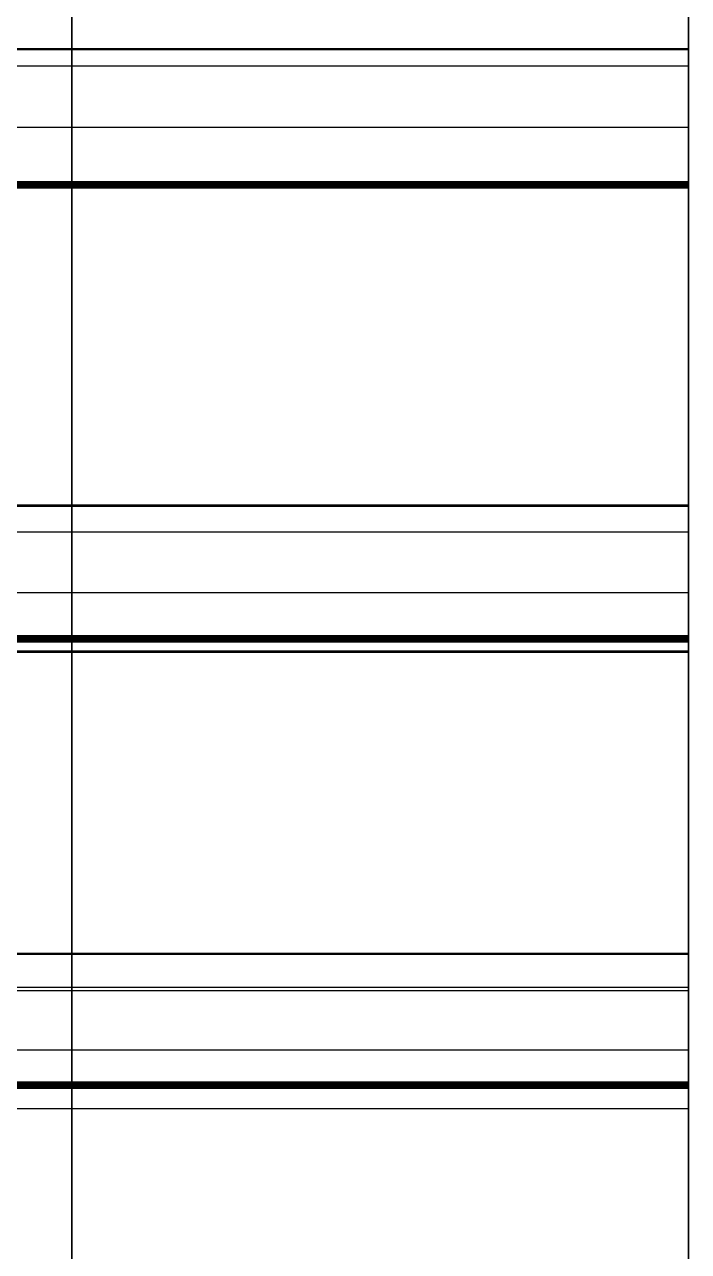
# Model space of a CAD drawing. Header units: millimetres. Extents: x -85 to 1059, y -155 to 155.
# Drawn here: x 1003.5 to 1007, y -102.21 to -95.75 of the extents above; entities that cross this region are included whole.
import ezdxf

# ---------------------------------------------------------------- set-up
doc = ezdxf.new("R2010")
doc.units = ezdxf.units.MM
doc.header["$MEASUREMENT"] = 0
doc.layers.add('Default', color=7, linetype='Continuous', true_color=0x000000)

msp = doc.modelspace()

# ---------------------------------------------------------------- linework, layer by layer
at = {"layer": 'Default'}
for points, degree, knots in [([(1007, 0.3488, 139.7504), (1007, -76.9709, 139.7504), (1007, -139.6511, 77.0702), (1007, -139.6511, -0.2498), (1007, -139.6511, -77.5699), (1007, -76.9709, -140.2497), (1007, 0.3488, -140.2497), (1007, 77.6689, -140.2497), (1007, 140.349, -77.5699), (1007, 140.349, -0.2498), (1007, 140.349, 77.0702), (1007, 77.6689, 139.7504), (1007, 0.3488, 139.7504)], 3, [20636, 20636, 20636, 20636, 20637, 20637, 20637, 20638, 20638, 20638, 20639, 20639, 20639, 20640, 20640, 20640, 20640]), ([(1003.75, 0.0018, 140.0004), (1003.75, -77.318, 140.0004), (1003.75, -139.9981, 77.3202), (1003.75, -139.9981, 0.0002), (1003.75, -139.9981, -77.3199), (1003.75, -77.318, -139.9997), (1003.75, 0.0018, -139.9997), (1003.75, 77.3215, -139.9997), (1003.75, 140.002, -77.3199), (1003.75, 140.002, 0.0002), (1003.75, 140.002, 77.3202), (1003.75, 77.3215, 140.0004), (1003.75, 0.0018, 140.0004)], 3, [-1, -1, -1, -1, 0, 0, 0, 1, 1, 1, 2, 2, 2, 3, 3, 3, 3]), ([(1007, 0.0018, 140.0004), (1007, -77.318, 140.0004), (1007, -139.9981, 77.3202), (1007, -139.9981, 0.0002), (1007, -139.9981, -77.3199), (1007, -77.318, -139.9997), (1007, 0.0018, -139.9997), (1007, 77.3215, -139.9997), (1007, 140.002, -77.3199), (1007, 140.002, 0.0002), (1007, 140.002, 77.3202), (1007, 77.3215, 140.0004), (1007, 0.0018, 140.0004)], 3, [-1, -1, -1, -1, 0, 0, 0, 1, 1, 1, 2, 2, 2, 3, 3, 3, 3]), ([(1007, -76.0976, 99.1744), (1007, -105.8329, 76.3232), (1007, -124.9982, 40.3999), (1007, -124.9982, 0.0004), (1007, -124.9982, -40.5877), (1007, -105.654, -76.6571), (1007, -75.682, -99.4921)], 3, [598.75717, 598.75717, 598.75717, 598.75717, 599.75717, 599.75717, 599.75717, 600.75717, 600.75717, 600.75717, 600.75717]), ([(1007, -94.1762, -120.5303), (1007, -94.2101, -120.553), (1007, -94.2439, -120.5758), (1007, -94.2836, -120.6028), (1007, -94.3233, -120.6297), (1007, -94.3634, -120.6566), (1007, -94.4034, -120.6834), (1007, -94.4438, -120.7102), (1007, -94.4842, -120.737), (1007, -94.5249, -120.7642), (1007, -94.5657, -120.7913), (1007, -94.6066, -120.8183), (1007, -94.6475, -120.8453), (1007, -94.6888, -120.8725), (1007, -94.7301, -120.8996), (1007, -94.7717, -120.927), (1007, -94.8133, -120.9543), (1007, -94.8551, -120.9818), (1007, -94.8969, -121.0093), (1007, -94.9393, -121.0367), (1007, -94.9816, -121.064), (1007, -95.0241, -121.0914), (1007, -95.0666, -121.1187), (1007, -95.1095, -121.1466), (1007, -95.1523, -121.1744), (1007, -95.1956, -121.202), (1007, -95.2388, -121.2295), (1007, -95.2822, -121.2572), (1007, -95.3256, -121.2849), (1007, -95.3693, -121.3127), (1007, -95.413, -121.3406), (1007, -95.4571, -121.3685), (1007, -95.5012, -121.3963), (1007, -95.5457, -121.4244), (1007, -95.5901, -121.4524), (1007, -95.6348, -121.4805), (1007, -95.6794, -121.5085), (1007, -95.7246, -121.5366), (1007, -95.7697, -121.5646), (1007, -95.815, -121.5928), (1007, -95.8604, -121.6211), (1007, -95.9061, -121.6493), (1007, -95.9517, -121.6775), (1007, -95.9597, -121.6824), (1007, -95.9676, -121.6874)], 2, [12574, 12574, 12574, 12575, 12575, 12576, 12576, 12577, 12577, 12578, 12578, 12579, 12579, 12580, 12580, 12581, 12581, 12582, 12582, 12583, 12583, 12584, 12584, 12585, 12585, 12586, 12586, 12587, 12587, 12588, 12588, 12589, 12589, 12590, 12590, 12591, 12591, 12592, 12592, 12593, 12593, 12594, 12594, 12595, 12595, 12596, 12596, 12596]), ([(1007, -95.9676, 121.1871), (1007, -95.9597, 121.1823), (1007, -95.9517, 121.1775), (1007, -95.9061, 121.1493), (1007, -95.8604, 121.1211), (1007, -95.815, 121.0931), (1007, -95.7697, 121.065), (1007, -95.7246, 121.0368), (1007, -95.6794, 121.0086), (1007, -95.6348, 120.9805), (1007, -95.5901, 120.9525), (1007, -95.5457, 120.9246), (1007, -95.5012, 120.8967), (1007, -95.4571, 120.8689), (1007, -95.413, 120.841), (1007, -95.3693, 120.8133), (1007, -95.3256, 120.7856), (1007, -95.2822, 120.7576), (1007, -95.2388, 120.7295), (1007, -95.1956, 120.702), (1007, -95.1523, 120.6745), (1007, -95.1095, 120.647), (1007, -95.0666, 120.6195), (1007, -95.0241, 120.5919), (1007, -94.9816, 120.5644), (1007, -94.9393, 120.5367), (1007, -94.8969, 120.509), (1007, -94.8551, 120.4819), (1007, -94.8133, 120.4547), (1007, -94.7717, 120.4275), (1007, -94.7301, 120.4004), (1007, -94.6888, 120.3732), (1007, -94.6475, 120.3461), (1007, -94.6066, 120.3187), (1007, -94.5657, 120.2914), (1007, -94.5249, 120.2646), (1007, -94.4842, 120.2377), (1007, -94.4438, 120.2108), (1007, -94.4034, 120.1838), (1007, -94.3634, 120.1568), (1007, -94.3233, 120.1298), (1007, -94.2836, 120.1032), (1007, -94.2439, 120.0765), (1007, -94.2101, 120.0538), (1007, -94.1762, 120.031)], 2, [18494, 18494, 18494, 18495, 18495, 18496, 18496, 18497, 18497, 18498, 18498, 18499, 18499, 18500, 18500, 18501, 18501, 18502, 18502, 18503, 18503, 18504, 18504, 18505, 18505, 18506, 18506, 18507, 18507, 18508, 18508, 18509, 18509, 18510, 18510, 18511, 18511, 18512, 18512, 18513, 18513, 18514, 18514, 18515, 18515, 18516, 18516, 18516]), ([(1007, -95.8815, -119.1707), (1007, -95.8799, -119.1652), (1007, -95.8784, -119.1597), (1007, -95.8777, -119.1573), (1007, -95.877, -119.1548)], 2, [12620, 12620, 12620, 12621.5, 12621.5, 12623, 12623, 12623]), ([(1007, -95.8787, -119.1364), (1007, -95.993, -119.0435), (1007, -96.1073, -118.9505), (1007, -96.2283, -118.8521), (1007, -96.3493, -118.7537), (1007, -96.4634, -118.6604), (1007, -96.5776, -118.5671)], 2, [12629, 12629, 12629, 12630, 12630, 12631, 12631, 12632, 12632, 12632]), ([(1007, -96.5776, 118.0675), (1007, -96.4634, 118.1608), (1007, -96.3493, 118.2541), (1007, -96.2283, 118.3525), (1007, -96.1073, 118.4509), (1007, -95.993, 118.5437), (1007, -95.8787, 118.6365)], 2, [18458, 18458, 18458, 18459, 18459, 18460, 18460, 18461, 18461, 18461]), ([(1007, -96.6047, -121.1564), (1007, -96.5874, -121.1056), (1007, -96.5702, -121.0548), (1007, -96.5529, -121.0044), (1007, -96.5356, -120.9539), (1007, -96.5181, -120.9037), (1007, -96.5007, -120.8534), (1007, -96.4834, -120.8037), (1007, -96.4661, -120.7539), (1007, -96.4486, -120.7044), (1007, -96.4312, -120.6548), (1007, -96.4137, -120.6058), (1007, -96.3962, -120.5567), (1007, -96.379, -120.5077), (1007, -96.3617, -120.4586), (1007, -96.3442, -120.4101), (1007, -96.3267, -120.3616), (1007, -96.3095, -120.3133), (1007, -96.2922, -120.265), (1007, -96.2749, -120.2172), (1007, -96.2576, -120.1694), (1007, -96.2401, -120.1217), (1007, -96.2227, -120.0741), (1007, -96.2054, -120.027), (1007, -96.1881, -119.9799), (1007, -96.1708, -119.9328), (1007, -96.1535, -119.8857), (1007, -96.1361, -119.8392), (1007, -96.1186, -119.7926), (1007, -96.1013, -119.7462), (1007, -96.084, -119.6998), (1007, -96.0667, -119.6538), (1007, -96.0495, -119.6077), (1007, -96.0322, -119.5621), (1007, -96.0149, -119.5164), (1007, -95.9976, -119.471), (1007, -95.9803, -119.4257), (1007, -95.963, -119.3807), (1007, -95.9457, -119.3358), (1007, -95.9285, -119.2911), (1007, -95.9112, -119.2465), (1007, -95.8964, -119.2086), (1007, -95.8815, -119.1707)], 2, [12599, 12599, 12599, 12600, 12600, 12601, 12601, 12602, 12602, 12603, 12603, 12604, 12604, 12605, 12605, 12606, 12606, 12607, 12607, 12608, 12608, 12609, 12609, 12610, 12610, 12611, 12611, 12612, 12612, 12613, 12613, 12614, 12614, 12615, 12615, 12616, 12616, 12617, 12617, 12618, 12618, 12619, 12619, 12620, 12620, 12620]), ([(1007, -95.8815, 118.6707), (1007, -95.8964, 118.7086), (1007, -95.9112, 118.7466), (1007, -95.9285, 118.7914), (1007, -95.9457, 118.8362), (1007, -95.963, 118.8811), (1007, -95.9803, 118.9261), (1007, -95.9976, 118.9715), (1007, -96.0149, 119.0168), (1007, -96.0322, 119.0626), (1007, -96.0495, 119.1085), (1007, -96.0667, 119.1542), (1007, -96.084, 119.1999), (1007, -96.1013, 119.2463), (1007, -96.1186, 119.2927), (1007, -96.1361, 119.3394), (1007, -96.1535, 119.3861), (1007, -96.1708, 119.4329), (1007, -96.1881, 119.4796), (1007, -96.2054, 119.5271), (1007, -96.2227, 119.5745), (1007, -96.2401, 119.6222), (1007, -96.2576, 119.6698), (1007, -96.2749, 119.7176), (1007, -96.2922, 119.7654), (1007, -96.3095, 119.8135), (1007, -96.3267, 119.8617), (1007, -96.3442, 119.9104), (1007, -96.3617, 119.9591), (1007, -96.379, 120.0077), (1007, -96.3962, 120.0564), (1007, -96.4137, 120.1056), (1007, -96.4312, 120.1548), (1007, -96.4486, 120.2046), (1007, -96.4661, 120.2543), (1007, -96.4834, 120.3041), (1007, -96.5007, 120.3538), (1007, -96.5181, 120.4039), (1007, -96.5356, 120.454), (1007, -96.5529, 120.5046), (1007, -96.5702, 120.5552), (1007, -96.5874, 120.6059), (1007, -96.6047, 120.6565), (1007, -96.6079, 120.6653), (1007, -96.6111, 120.6741)], 2, [18470, 18470, 18470, 18471, 18471, 18472, 18472, 18473, 18473, 18474, 18474, 18475, 18475, 18476, 18476, 18477, 18477, 18478, 18478, 18479, 18479, 18480, 18480, 18481, 18481, 18482, 18482, 18483, 18483, 18484, 18484, 18485, 18485, 18486, 18486, 18487, 18487, 18488, 18488, 18489, 18489, 18490, 18490, 18491, 18491, 18492, 18492, 18492]), ([(1007, -96.5797, -118.566), (1007, -96.5809, -118.566), (1007, -96.5822, -118.566), (1007, -96.5836, -118.566), (1007, -96.585, -118.566)], 2, [12633, 12633, 12633, 12634, 12634, 12635, 12635, 12635]), ([(1007, -96.5882, 118.0668), (1007, -96.5866, 118.0666), (1007, -96.585, 118.0664), (1007, -96.5836, 118.0662), (1007, -96.5822, 118.066)], 2, [18454, 18454, 18454, 18455, 18455, 18456, 18456, 18456]), ([(1007, -96.5959, -118.5695), (1007, -96.598, -118.5706), (1007, -96.6001, -118.5716), (1007, -96.6026, -118.5729), (1007, -96.6051, -118.5741)], 2, [12638, 12638, 12638, 12639, 12639, 12640, 12640, 12640]), ([(1007, -98.4244, 119.1974), (1007, -98.4164, 119.1926), (1007, -98.4085, 119.1879), (1007, -98.3623, 119.1605), (1007, -98.3161, 119.1332), (1007, -98.2702, 119.106), (1007, -98.2243, 119.0789), (1007, -98.1786, 119.0515), (1007, -98.133, 119.0242), (1007, -98.0876, 118.9974), (1007, -98.0423, 118.9706), (1007, -97.9973, 118.9434), (1007, -97.9523, 118.9162), (1007, -97.9079, 118.8893), (1007, -97.8634, 118.8623), (1007, -97.8192, 118.8355), (1007, -97.7749, 118.8086), (1007, -97.7308, 118.7818), (1007, -97.6867, 118.755), (1007, -97.643, 118.728), (1007, -97.5992, 118.701), (1007, -97.5556, 118.6744), (1007, -97.5121, 118.6478), (1007, -97.469, 118.6211), (1007, -97.426, 118.5945), (1007, -97.3833, 118.5679), (1007, -97.3406, 118.5412), (1007, -97.2981, 118.5148), (1007, -97.2556, 118.4883), (1007, -97.2136, 118.4619), (1007, -97.1716, 118.4354), (1007, -97.1297, 118.4091), (1007, -97.0877, 118.3828), (1007, -97.0462, 118.3567), (1007, -97.0048, 118.3306), (1007, -96.9635, 118.3043), (1007, -96.9222, 118.2781), (1007, -96.8813, 118.252), (1007, -96.8404, 118.2259), (1007, -96.7998, 118.1996), (1007, -96.7592, 118.1733), (1007, -96.7189, 118.1475), (1007, -96.6785, 118.1218), (1007, -96.6418, 118.098), (1007, -96.6051, 118.0742)], 2, [18427, 18427, 18427, 18428.045455, 18428.045455, 18429.090909, 18429.090909, 18430.136364, 18430.136364, 18431.181818, 18431.181818, 18432.227273, 18432.227273, 18433.272727, 18433.272727, 18434.318182, 18434.318182, 18435.363636, 18435.363636, 18436.409091, 18436.409091, 18437.454545, 18437.454545, 18438.5, 18438.5, 18439.545455, 18439.545455, 18440.590909, 18440.590909, 18441.636364, 18441.636364, 18442.681818, 18442.681818, 18443.727273, 18443.727273, 18444.772727, 18444.772727, 18445.818182, 18445.818182, 18446.863636, 18446.863636, 18447.909091, 18447.909091, 18448.954545, 18448.954545, 18450, 18450, 18450]), ([(1007, -96.6104, -118.5773), (1007, -96.6444, -118.5993), (1007, -96.6785, -118.6214), (1007, -96.7189, -118.6475), (1007, -96.7592, -118.6736), (1007, -96.7998, -118.6995), (1007, -96.8404, -118.7255), (1007, -96.8813, -118.7516), (1007, -96.9222, -118.7777), (1007, -96.9635, -118.8038), (1007, -97.0048, -118.8299), (1007, -97.0462, -118.8562), (1007, -97.0877, -118.8824), (1007, -97.1297, -118.9089), (1007, -97.1716, -118.9354), (1007, -97.2136, -118.9616), (1007, -97.2556, -118.9879), (1007, -97.2981, -119.0146), (1007, -97.3406, -119.0412), (1007, -97.3833, -119.0676), (1007, -97.426, -119.0941), (1007, -97.469, -119.1207), (1007, -97.5121, -119.1474), (1007, -97.5556, -119.1742), (1007, -97.5992, -119.201), (1007, -97.643, -119.2276), (1007, -97.6867, -119.2543), (1007, -97.7308, -119.2811), (1007, -97.7749, -119.3079), (1007, -97.8192, -119.3349), (1007, -97.8634, -119.3619), (1007, -97.9079, -119.3889), (1007, -97.9523, -119.4158), (1007, -97.9973, -119.4428), (1007, -98.0423, -119.4698), (1007, -98.0876, -119.4972), (1007, -98.133, -119.5245), (1007, -98.1786, -119.5517), (1007, -98.2243, -119.5788), (1007, -98.2702, -119.606), (1007, -98.3161, -119.6331), (1007, -98.3623, -119.6605), (1007, -98.4085, -119.6878), (1007, -98.4164, -119.6924), (1007, -98.4244, -119.697)], 2, [12641, 12641, 12641, 12642, 12642, 12643, 12643, 12644, 12644, 12645, 12645, 12646, 12646, 12647, 12647, 12648, 12648, 12649, 12649, 12650, 12650, 12651, 12651, 12652, 12652, 12653, 12653, 12654, 12654, 12655, 12655, 12656, 12656, 12657, 12657, 12658, 12658, 12659, 12659, 12660, 12660, 12661, 12661, 12662, 12662, 12663, 12663, 12663]), ([(1007, -98.2836, -117.1485), (1007, -98.3961, -117.0535), (1007, -98.5087, -116.9584), (1007, -98.6276, -116.8575), (1007, -98.7464, -116.7566), (1007, -98.8586, -116.661), (1007, -98.9708, -116.5654)], 2, [12696, 12696, 12696, 12697, 12697, 12698, 12698, 12699, 12699, 12699]), ([(1007, -98.9708, 116.0658), (1007, -98.8586, 116.1612), (1007, -98.7464, 116.2567), (1007, -98.6276, 116.3577), (1007, -98.5087, 116.4588), (1007, -98.3961, 116.5539), (1007, -98.2836, 116.6489)], 2, [18391, 18391, 18391, 18392, 18392, 18393, 18393, 18394, 18394, 18394]), ([(1007, -99.0512, -119.1537), (1007, -99.0327, -119.1033), (1007, -99.0142, -119.0528), (1007, -98.9959, -119.0027), (1007, -98.9775, -118.9526), (1007, -98.959, -118.9027), (1007, -98.9405, -118.8528), (1007, -98.9223, -118.8034), (1007, -98.9041, -118.754), (1007, -98.8856, -118.7048), (1007, -98.8671, -118.6556), (1007, -98.8488, -118.6067), (1007, -98.8304, -118.5579), (1007, -98.8119, -118.5094), (1007, -98.7934, -118.4609), (1007, -98.7752, -118.4129), (1007, -98.757, -118.3649), (1007, -98.7385, -118.3169), (1007, -98.72, -118.269), (1007, -98.7018, -118.2215), (1007, -98.6837, -118.1741), (1007, -98.6651, -118.1268), (1007, -98.6466, -118.0795), (1007, -98.6284, -118.0324), (1007, -98.6103, -117.9853), (1007, -98.5919, -117.9388), (1007, -98.5736, -117.8922), (1007, -98.5554, -117.846), (1007, -98.5372, -117.7998), (1007, -98.5189, -117.7537), (1007, -98.5006, -117.7077), (1007, -98.4824, -117.6622), (1007, -98.4642, -117.6167), (1007, -98.4459, -117.5713), (1007, -98.4275, -117.526), (1007, -98.4094, -117.481), (1007, -98.3912, -117.436), (1007, -98.373, -117.3914), (1007, -98.3549, -117.3468), (1007, -98.3369, -117.3023), (1007, -98.3189, -117.2579), (1007, -98.3021, -117.2173), (1007, -98.2854, -117.1768)], 2, [12666, 12666, 12666, 12667.047619, 12667.047619, 12668.095238, 12668.095238, 12669.142857, 12669.142857, 12670.190476, 12670.190476, 12671.238095, 12671.238095, 12672.285714, 12672.285714, 12673.333333, 12673.333333, 12674.380952, 12674.380952, 12675.428571, 12675.428571, 12676.47619, 12676.47619, 12677.52381, 12677.52381, 12678.571429, 12678.571429, 12679.619048, 12679.619048, 12680.666667, 12680.666667, 12681.714286, 12681.714286, 12682.761905, 12682.761905, 12683.809524, 12683.809524, 12684.857143, 12684.857143, 12685.904762, 12685.904762, 12686.952381, 12686.952381, 12688, 12688, 12688]), ([(1007, -98.2878, 116.6832), (1007, -98.3034, 116.7207), (1007, -98.3189, 116.7583), (1007, -98.3369, 116.8028), (1007, -98.3549, 116.8472), (1007, -98.373, 116.8917), (1007, -98.3912, 116.9361), (1007, -98.4094, 116.9811), (1007, -98.4275, 117.0261), (1007, -98.4459, 117.0716), (1007, -98.4642, 117.1171), (1007, -98.4824, 117.1626), (1007, -98.5006, 117.2081), (1007, -98.5189, 117.2541), (1007, -98.5372, 117.3002), (1007, -98.5554, 117.3464), (1007, -98.5736, 117.3926), (1007, -98.5919, 117.4392), (1007, -98.6103, 117.4857), (1007, -98.6284, 117.5326), (1007, -98.6466, 117.5796), (1007, -98.6651, 117.6267), (1007, -98.6837, 117.6738), (1007, -98.7018, 117.7214), (1007, -98.72, 117.769), (1007, -98.7385, 117.8168), (1007, -98.757, 117.8646), (1007, -98.7752, 117.9129), (1007, -98.7934, 117.9613), (1007, -98.8119, 118.0098), (1007, -98.8304, 118.0583), (1007, -98.8488, 118.1071), (1007, -98.8671, 118.156), (1007, -98.8856, 118.205), (1007, -98.9041, 118.2541), (1007, -98.9223, 118.3036), (1007, -98.9405, 118.3532), (1007, -98.959, 118.403), (1007, -98.9775, 118.4527), (1007, -98.9959, 118.5028), (1007, -99.0142, 118.5529), (1007, -99.0327, 118.6033), (1007, -99.0512, 118.6538)], 2, [18403, 18403, 18403, 18404, 18404, 18405, 18405, 18406, 18406, 18407, 18407, 18408, 18408, 18409, 18409, 18410, 18410, 18411, 18411, 18412, 18412, 18413, 18413, 18414, 18414, 18415, 18415, 18416, 18416, 18417, 18417, 18418, 18418, 18419, 18419, 18420, 18420, 18421, 18421, 18422, 18422, 18423, 18423, 18424, 18424, 18424]), ([(1007, -100.8405, 117.1576), (1007, -100.8324, 117.1532), (1007, -100.8243, 117.1488), (1007, -100.7776, 117.1224), (1007, -100.7308, 117.0959), (1007, -100.6844, 117.0696), (1007, -100.638, 117.0433), (1007, -100.5918, 117.0172), (1007, -100.5456, 116.9911), (1007, -100.4998, 116.9649), (1007, -100.4539, 116.9386), (1007, -100.4084, 116.9125), (1007, -100.3629, 116.8864), (1007, -100.3177, 116.8601), (1007, -100.2726, 116.8338), (1007, -100.2278, 116.808), (1007, -100.183, 116.7823), (1007, -100.1383, 116.7562), (1007, -100.0937, 116.7301), (1007, -100.0494, 116.7041), (1007, -100.0052, 116.6782), (1007, -99.9612, 116.6525), (1007, -99.9173, 116.6267), (1007, -99.8737, 116.601), (1007, -99.8302, 116.5752), (1007, -99.7868, 116.5496), (1007, -99.7434, 116.5241), (1007, -99.7004, 116.4985), (1007, -99.6573, 116.4729), (1007, -99.6146, 116.4472), (1007, -99.5719, 116.4214), (1007, -99.5296, 116.396), (1007, -99.4873, 116.3706), (1007, -99.4453, 116.3452), (1007, -99.4033, 116.3198), (1007, -99.3615, 116.2944), (1007, -99.3197, 116.269), (1007, -99.2783, 116.2438), (1007, -99.2368, 116.2186), (1007, -99.1957, 116.1935), (1007, -99.1546, 116.1685), (1007, -99.1137, 116.1432), (1007, -99.0728, 116.118), (1007, -99.0355, 116.0949), (1007, -98.9983, 116.0718)], 2, [18360, 18360, 18360, 18361.045455, 18361.045455, 18362.090909, 18362.090909, 18363.136364, 18363.136364, 18364.181818, 18364.181818, 18365.227273, 18365.227273, 18366.272727, 18366.272727, 18367.318182, 18367.318182, 18368.363636, 18368.363636, 18369.409091, 18369.409091, 18370.454545, 18370.454545, 18371.5, 18371.5, 18372.545455, 18372.545455, 18373.590909, 18373.590909, 18374.636364, 18374.636364, 18375.681818, 18375.681818, 18376.727273, 18376.727273, 18377.772727, 18377.772727, 18378.818182, 18378.818182, 18379.863636, 18379.863636, 18380.909091, 18380.909091, 18381.954545, 18381.954545, 18383, 18383, 18383]), ([(1007, -99.004, -116.5746), (1007, -99.0384, -116.5961), (1007, -99.0728, -116.6176), (1007, -99.1137, -116.6427), (1007, -99.1546, -116.6677), (1007, -99.1957, -116.6929), (1007, -99.2368, -116.7181), (1007, -99.2783, -116.7434), (1007, -99.3197, -116.7686), (1007, -99.3615, -116.794), (1007, -99.4033, -116.8194), (1007, -99.4453, -116.8448), (1007, -99.4873, -116.8702), (1007, -99.5296, -116.8958), (1007, -99.5719, -116.9213), (1007, -99.6146, -116.9467), (1007, -99.6573, -116.9721), (1007, -99.7004, -116.9979), (1007, -99.7434, -117.0237), (1007, -99.7868, -117.0492), (1007, -99.8302, -117.0748), (1007, -99.8737, -117.1007), (1007, -99.9173, -117.1267), (1007, -99.9612, -117.1524), (1007, -100.0052, -117.1782), (1007, -100.0494, -117.2041), (1007, -100.0937, -117.23), (1007, -100.1383, -117.2558), (1007, -100.183, -117.2815), (1007, -100.2278, -117.3078), (1007, -100.2726, -117.3341), (1007, -100.3177, -117.36), (1007, -100.3629, -117.386), (1007, -100.4084, -117.4121), (1007, -100.4539, -117.4382), (1007, -100.4998, -117.4643), (1007, -100.5456, -117.4904), (1007, -100.5918, -117.5168), (1007, -100.638, -117.5433), (1007, -100.6844, -117.5696), (1007, -100.7308, -117.5959), (1007, -100.7776, -117.622), (1007, -100.8243, -117.6481)], 2, [12708, 12708, 12708, 12709, 12709, 12710, 12710, 12711, 12711, 12712, 12712, 12713, 12713, 12714, 12714, 12715, 12715, 12716, 12716, 12717, 12717, 12718, 12718, 12719, 12719, 12720, 12720, 12721, 12721, 12722, 12722, 12723, 12723, 12724, 12724, 12725, 12725, 12726, 12726, 12727, 12727, 12728, 12728, 12729, 12729, 12729]), ([(1007, -100.6458, 114.6272), (1007, -100.6463, 114.6291), (1007, -100.6469, 114.6311), (1007, -100.6476, 114.6335), (1007, -100.6483, 114.636)], 2, [18332, 18332, 18332, 18333, 18333, 18334, 18334, 18334]), ([(1007, -100.6476, -115.1123), (1007, -100.7582, -115.0149), (1007, -100.8688, -114.9176), (1007, -100.9855, -114.8142), (1007, -101.1023, -114.7108), (1007, -101.2125, -114.6131), (1007, -101.3228, -114.5154)], 2, [12763, 12763, 12763, 12764, 12764, 12765, 12765, 12766, 12766, 12766]), ([(1007, -101.3228, 114.0151), (1007, -101.2125, 114.113), (1007, -101.1023, 114.2109), (1007, -100.9855, 114.3144), (1007, -100.8688, 114.418), (1007, -100.7582, 114.5153), (1007, -100.6476, 114.6127)], 2, [18324, 18324, 18324, 18325, 18325, 18326, 18326, 18327, 18327, 18327]), ([(1007, -101.4625, -117.1182), (1007, -101.4591, -117.1097), (1007, -101.4558, -117.1013), (1007, -101.4364, -117.0512), (1007, -101.417, -117.0011), (1007, -101.3974, -116.9513), (1007, -101.3778, -116.9016), (1007, -101.3586, -116.8522), (1007, -101.3394, -116.8028), (1007, -101.32, -116.7538), (1007, -101.3006, -116.7047), (1007, -101.2812, -116.6559), (1007, -101.2618, -116.607), (1007, -101.2423, -116.5587), (1007, -101.2229, -116.5104), (1007, -101.2037, -116.4622), (1007, -101.1845, -116.4141), (1007, -101.1651, -116.3663), (1007, -101.1457, -116.3184), (1007, -101.1263, -116.2708), (1007, -101.1069, -116.2232), (1007, -101.0877, -116.1761), (1007, -101.0684, -116.129), (1007, -101.049, -116.0823), (1007, -101.0296, -116.0355), (1007, -101.0106, -115.9888), (1007, -100.9915, -115.942), (1007, -100.9721, -115.896), (1007, -100.9527, -115.85), (1007, -100.9335, -115.8041), (1007, -100.9143, -115.7582), (1007, -100.8952, -115.7127), (1007, -100.8762, -115.6672), (1007, -100.8569, -115.6219), (1007, -100.8377, -115.5766), (1007, -100.8185, -115.5316), (1007, -100.7993, -115.4866), (1007, -100.78, -115.4421), (1007, -100.7608, -115.3977), (1007, -100.7419, -115.3534), (1007, -100.7231, -115.3092), (1007, -100.704, -115.2651), (1007, -100.685, -115.221), (1007, -100.6675, -115.1809), (1007, -100.65, -115.1409)], 2, [12732, 12732, 12732, 12733.045455, 12733.045455, 12734.090909, 12734.090909, 12735.136364, 12735.136364, 12736.181818, 12736.181818, 12737.227273, 12737.227273, 12738.272727, 12738.272727, 12739.318182, 12739.318182, 12740.363636, 12740.363636, 12741.409091, 12741.409091, 12742.454545, 12742.454545, 12743.5, 12743.5, 12744.545455, 12744.545455, 12745.590909, 12745.590909, 12746.636364, 12746.636364, 12747.681818, 12747.681818, 12748.727273, 12748.727273, 12749.772727, 12749.772727, 12750.818182, 12750.818182, 12751.863636, 12751.863636, 12752.909091, 12752.909091, 12753.954545, 12753.954545, 12755, 12755, 12755]), ([(1007, -100.65, 114.6409), (1007, -100.6675, 114.6811), (1007, -100.685, 114.7214), (1007, -100.704, 114.7653), (1007, -100.7231, 114.8092), (1007, -100.7419, 114.8535), (1007, -100.7608, 114.8978), (1007, -100.78, 114.9424), (1007, -100.7993, 114.987), (1007, -100.8185, 115.032), (1007, -100.8377, 115.077), (1007, -100.8569, 115.1221), (1007, -100.8762, 115.1673), (1007, -100.8952, 115.213), (1007, -100.9143, 115.2586), (1007, -100.9335, 115.3045), (1007, -100.9527, 115.3504), (1007, -100.9721, 115.3966), (1007, -100.9915, 115.4428), (1007, -101.0106, 115.4894), (1007, -101.0296, 115.5359), (1007, -101.049, 115.5827), (1007, -101.0684, 115.6294), (1007, -101.0877, 115.6767), (1007, -101.1069, 115.724), (1007, -101.1263, 115.7714), (1007, -101.1457, 115.8189), (1007, -101.1651, 115.8665), (1007, -101.1845, 115.9141), (1007, -101.2037, 115.9623), (1007, -101.2229, 116.0104), (1007, -101.2423, 116.0589), (1007, -101.2618, 116.1074), (1007, -101.2812, 116.1561), (1007, -101.3006, 116.2048), (1007, -101.32, 116.254), (1007, -101.3394, 116.3032), (1007, -101.3586, 116.3526), (1007, -101.3778, 116.402), (1007, -101.3974, 116.4516), (1007, -101.417, 116.5011), (1007, -101.4364, 116.5512), (1007, -101.4558, 116.6013), (1007, -101.4591, 116.6101), (1007, -101.4625, 116.619)], 2, [18335, 18335, 18335, 18336.045455, 18336.045455, 18337.090909, 18337.090909, 18338.136364, 18338.136364, 18339.181818, 18339.181818, 18340.227273, 18340.227273, 18341.272727, 18341.272727, 18342.318182, 18342.318182, 18343.363636, 18343.363636, 18344.409091, 18344.409091, 18345.454545, 18345.454545, 18346.5, 18346.5, 18347.545455, 18347.545455, 18348.590909, 18348.590909, 18349.636364, 18349.636364, 18350.681818, 18350.681818, 18351.727273, 18351.727273, 18352.772727, 18352.772727, 18353.818182, 18353.818182, 18354.863636, 18354.863636, 18355.909091, 18355.909091, 18356.954545, 18356.954545, 18358, 18358, 18358]), ([(1007, -101.3507, -114.521), (1007, -101.3884, -114.5433), (1007, -101.4261, -114.5655), (1007, -101.4674, -114.5897), (1007, -101.5087, -114.6138), (1007, -101.5503, -114.6382), (1007, -101.592, -114.6625), (1007, -101.6339, -114.687), (1007, -101.6759, -114.7115), (1007, -101.7181, -114.7361), (1007, -101.7602, -114.7606), (1007, -101.8029, -114.7851), (1007, -101.8456, -114.8096), (1007, -101.8885, -114.8341), (1007, -101.9313, -114.8587), (1007, -101.9745, -114.8833), (1007, -102.0178, -114.908), (1007, -102.0611, -114.9327), (1007, -102.1045, -114.9574), (1007, -102.1485, -114.9823), (1007, -102.1924, -115.0072), (1007, -102.2365, -115.032), (1007, -102.2806, -115.0569), (1007, -102.325, -115.0818), (1007, -102.3695, -115.1067), (1007, -102.4143, -115.1317), (1007, -102.4591, -115.1568), (1007, -102.5042, -115.1816), (1007, -102.5494, -115.2065), (1007, -102.5947, -115.2317), (1007, -102.6401, -115.2569), (1007, -102.6857, -115.2822), (1007, -102.7314, -115.3074), (1007, -102.7775, -115.3324), (1007, -102.8235, -115.3575), (1007, -102.8699, -115.3829), (1007, -102.9163, -115.4083), (1007, -102.9628, -115.4333), (1007, -103.0094, -115.4584), (1007, -103.0565, -115.484), (1007, -103.1036, -115.5095), (1007, -103.1509, -115.5348), (1007, -103.1981, -115.56), (1007, -103.2063, -115.5644), (1007, -103.2144, -115.5688)], 2, [12774, 12774, 12774, 12775.045455, 12775.045455, 12776.090909, 12776.090909, 12777.136364, 12777.136364, 12778.181818, 12778.181818, 12779.227273, 12779.227273, 12780.272727, 12780.272727, 12781.318182, 12781.318182, 12782.363636, 12782.363636, 12783.409091, 12783.409091, 12784.454545, 12784.454545, 12785.5, 12785.5, 12786.545455, 12786.545455, 12787.590909, 12787.590909, 12788.636364, 12788.636364, 12789.681818, 12789.681818, 12790.727273, 12790.727273, 12791.772727, 12791.772727, 12792.818182, 12792.818182, 12793.863636, 12793.863636, 12794.909091, 12794.909091, 12795.954545, 12795.954545, 12797, 12797, 12797]), ([(1007, -103.2144, 115.0692), (1007, -103.2063, 115.0648), (1007, -103.1981, 115.0604), (1007, -103.1509, 115.035), (1007, -103.1036, 115.0096), (1007, -103.0565, 114.9844), (1007, -103.0094, 114.9591), (1007, -102.9628, 114.9336), (1007, -102.9163, 114.908), (1007, -102.8699, 114.8829), (1007, -102.8235, 114.8579), (1007, -102.7775, 114.8327), (1007, -102.7314, 114.8074), (1007, -102.6857, 114.7824), (1007, -102.6401, 114.7573), (1007, -102.5947, 114.7321), (1007, -102.5494, 114.7069), (1007, -102.5042, 114.682), (1007, -102.4591, 114.6572), (1007, -102.4143, 114.6321), (1007, -102.3695, 114.6071), (1007, -102.325, 114.5822), (1007, -102.2806, 114.5573), (1007, -102.2365, 114.5324), (1007, -102.1924, 114.5076), (1007, -102.1485, 114.4827), (1007, -102.1045, 114.4578), (1007, -102.0611, 114.4331), (1007, -102.0178, 114.4084), (1007, -101.9745, 114.3838), (1007, -101.9313, 114.3591), (1007, -101.8885, 114.3344), (1007, -101.8456, 114.3097), (1007, -101.8029, 114.2852), (1007, -101.7602, 114.2606), (1007, -101.7181, 114.2361), (1007, -101.6759, 114.2116), (1007, -101.6339, 114.1873), (1007, -101.592, 114.1629), (1007, -101.5503, 114.1386), (1007, -101.5087, 114.1142), (1007, -101.4674, 114.0899), (1007, -101.4261, 114.0655), (1007, -101.391, 114.0449), (1007, -101.3559, 114.0243)], 2, [18293, 18293, 18293, 18294, 18294, 18295, 18295, 18296, 18296, 18297, 18297, 18298, 18298, 18299, 18299, 18300, 18300, 18301, 18301, 18302, 18302, 18303, 18303, 18304, 18304, 18305, 18305, 18306, 18306, 18307, 18307, 18308, 18308, 18309, 18309, 18310, 18310, 18311, 18311, 18312, 18312, 18313, 18313, 18314, 18314, 18315, 18315, 18315])]:
    msp.add_open_spline(points, degree=degree, knots=knots, dxfattribs=at)
for points in [[(1007, -95.8759, -119.1463), (1003.75, -95.8759, -119.1463), (1000.5, -95.8759, -119.1463)], [(1007, -95.8759, -119.1435), (1003.75, -95.8759, -119.1435), (1000.5, -95.8759, -119.1435)], [(1007, -95.8759, 118.6432), (1003.75, -95.8759, 118.6432), (1000.5, -95.8759, 118.6432)], [(1007, -95.8759, 118.6467), (1003.75, -95.8759, 118.6467), (1000.5, -95.8759, 118.6467)], [(1007, -95.8762, -119.1502), (1003.75, -95.8762, -119.1502), (1000.5, -95.8762, -119.1502)], [(1007, -95.8762, -119.1407), (1003.75, -95.8762, -119.1407), (1000.5, -95.8762, -119.1407)], [(1007, -95.8762, 118.6407), (1003.75, -95.8762, 118.6407), (1000.5, -95.8762, 118.6407)], [(1007, -95.8762, 118.6506), (1003.75, -95.8762, 118.6506), (1000.5, -95.8762, 118.6506)], [(1007, -95.877, -119.1548), (1003.75, -95.877, -119.1548), (1000.5, -95.877, -119.1548)], [(1007, -95.877, 118.6552), (1003.75, -95.877, 118.6552), (1000.5, -95.877, 118.6552)], [(1007, -95.8773, -119.1382), (1003.75, -95.8773, -119.1382), (1000.5, -95.8773, -119.1382)], [(1007, -95.8773, 118.6386), (1003.75, -95.8773, 118.6386), (1000.5, -95.8773, 118.6386)], [(1007, -95.8784, 118.6598), (1003.75, -95.8784, 118.6598), (1000.5, -95.8784, 118.6598)], [(1007, -95.8787, -119.1364), (1003.75, -95.8787, -119.1364), (1000.5, -95.8787, -119.1364)], [(1007, -95.8787, 118.6365), (1003.75, -95.8787, 118.6365), (1000.5, -95.8787, 118.6365)], [(1007, -95.8798, 118.6651), (1003.75, -95.8798, 118.6651), (1000.5, -95.8798, 118.6651)], [(1007, -95.8815, -119.1707), (1003.75, -95.8815, -119.1707), (1000.5, -95.8815, -119.1707)], [(1007, -95.8815, 118.6707), (1003.75, -95.8815, 118.6707), (1000.5, -95.8815, 118.6707)], [(1007, -95.8762, -119.1502), (1007, -95.8761, -119.1483), (1007, -95.8759, -119.1463)], [(1007, -95.8759, -119.1463), (1007, -95.8759, -119.1449), (1007, -95.8759, -119.1435)], [(1007, -95.8759, -119.1435), (1007, -95.8761, -119.1421), (1007, -95.8762, -119.1407)], [(1007, -95.8762, 118.6407), (1007, -95.8761, 118.642), (1007, -95.8759, 118.6432)], [(1007, -95.8759, 118.6432), (1007, -95.8759, 118.645), (1007, -95.8759, 118.6467)], [(1007, -95.8759, 118.6467), (1007, -95.8761, 118.6487), (1007, -95.8762, 118.6506)], [(1007, -95.877, -119.1548), (1007, -95.8766, -119.1525), (1007, -95.8762, -119.1502)], [(1007, -95.8762, -119.1407), (1007, -95.8768, -119.1394), (1007, -95.8773, -119.1382)], [(1007, -95.8773, 118.6386), (1007, -95.8768, 118.6397), (1007, -95.8762, 118.6407)], [(1007, -95.8762, 118.6506), (1007, -95.8766, 118.6529), (1007, -95.877, 118.6552)], [(1007, -95.877, 118.6552), (1007, -95.8777, 118.6575), (1007, -95.8784, 118.6598)], [(1007, -95.8773, -119.1382), (1007, -95.878, -119.1373), (1007, -95.8787, -119.1364)], [(1007, -95.8787, 118.6365), (1007, -95.878, 118.6375), (1007, -95.8773, 118.6386)], [(1007, -95.8784, 118.6598), (1007, -95.8791, 118.6624), (1007, -95.8798, 118.6651)], [(1007, -95.8798, 118.6651), (1007, -95.8807, 118.6679), (1007, -95.8815, 118.6707)], [(1007, -95.9676, -121.6874), (1003.75, -95.9676, -121.6874), (1000.5, -95.9676, -121.6874)], [(1007, -95.9676, 121.1871), (1003.75, -95.9676, 121.1871), (1000.5, -95.9676, 121.1871)], [(1007, -95.9676, -121.6874), (1007, -96.1295, -121.5606), (1007, -96.2915, -121.4337)], [(1007, -96.2915, 120.9341), (1007, -96.1295, 121.0606), (1007, -95.9676, 121.1871)], [(1007, -96.2915, -121.4337), (1003.75, -96.2915, -121.4337), (1000.5, -96.2915, -121.4337)], [(1007, -96.2915, 120.9341), (1003.75, -96.2915, 120.9341), (1000.5, -96.2915, 120.9341)], [(1007, -96.2915, -121.4337), (1007, -96.4513, -121.3039), (1007, -96.6111, -121.1741)], [(1007, -96.6111, 120.6741), (1007, -96.4513, 120.8041), (1007, -96.2915, 120.9341)], [(1007, -96.5776, -118.5671), (1003.75, -96.5776, -118.5671), (1000.5, -96.5776, -118.5671)], [(1007, -96.5776, 118.0675), (1003.75, -96.5776, 118.0675), (1000.5, -96.5776, 118.0675)], [(1007, -96.5797, -118.566), (1003.75, -96.5797, -118.566), (1000.5, -96.5797, -118.566)], [(1007, -96.5797, 118.0668), (1003.75, -96.5797, 118.0668), (1000.5, -96.5797, 118.0668)], [(1007, -96.5822, 118.066), (1003.75, -96.5822, 118.066), (1000.5, -96.5822, 118.066)], [(1007, -96.585, -118.566), (1003.75, -96.585, -118.566), (1000.5, -96.585, -118.566)], [(1007, -96.5882, -118.5667), (1003.75, -96.5882, -118.5667), (1000.5, -96.5882, -118.5667)], [(1007, -96.5882, 118.0668), (1003.75, -96.5882, 118.0668), (1000.5, -96.5882, 118.0668)], [(1007, -96.5917, -118.5678), (1003.75, -96.5917, -118.5678), (1000.5, -96.5917, -118.5678)], [(1007, -96.5917, 118.0678), (1003.75, -96.5917, 118.0678), (1000.5, -96.5917, 118.0678)], [(1007, -96.5959, -118.5695), (1003.75, -96.5959, -118.5695), (1000.5, -96.5959, -118.5695)], [(1007, -96.5959, 118.0692), (1003.75, -96.5959, 118.0692), (1000.5, -96.5959, 118.0692)], [(1007, -96.6001, 118.0717), (1003.75, -96.6001, 118.0717), (1000.5, -96.6001, 118.0717)], [(1007, -96.6047, -121.1564), (1003.75, -96.6047, -121.1564), (1000.5, -96.6047, -121.1564)], [(1007, -96.6051, -118.5741), (1003.75, -96.6051, -118.5741), (1000.5, -96.6051, -118.5741)], [(1007, -96.6051, 118.0742), (1003.75, -96.6051, 118.0742), (1000.5, -96.6051, 118.0742)], [(1007, -96.6104, -118.5773), (1003.75, -96.6104, -118.5773), (1000.5, -96.6104, -118.5773)], [(1007, -96.6111, -121.1741), (1003.75, -96.6111, -121.1741), (1000.5, -96.6111, -121.1741)], [(1007, -96.6111, 120.6741), (1003.75, -96.6111, 120.6741), (1000.5, -96.6111, 120.6741)], [(1007, -96.5776, -118.5671), (1007, -96.5786, -118.5665), (1007, -96.5797, -118.566)], [(1007, -96.5797, 118.0668), (1007, -96.5786, 118.0671), (1007, -96.5776, 118.0675)], [(1007, -96.5822, 118.066), (1007, -96.5809, 118.0664), (1007, -96.5797, 118.0668)], [(1007, -96.585, -118.566), (1007, -96.5866, -118.5663), (1007, -96.5882, -118.5667)], [(1007, -96.5882, -118.5667), (1007, -96.5899, -118.5672), (1007, -96.5917, -118.5678)], [(1007, -96.5917, 118.0678), (1007, -96.5899, 118.0673), (1007, -96.5882, 118.0668)], [(1007, -96.5917, -118.5678), (1007, -96.5938, -118.5686), (1007, -96.5959, -118.5695)], [(1007, -96.5959, 118.0692), (1007, -96.5938, 118.0685), (1007, -96.5917, 118.0678)], [(1007, -96.6001, 118.0717), (1007, -96.598, 118.0705), (1007, -96.5959, 118.0692)], [(1007, -96.6051, 118.0742), (1007, -96.6026, 118.0729), (1007, -96.6001, 118.0717)], [(1007, -96.6111, -121.1741), (1007, -96.6079, -121.1653), (1007, -96.6047, -121.1564)], [(1007, -96.6051, -118.5741), (1007, -96.6077, -118.5757), (1007, -96.6104, -118.5773)], [(1007, -98.2811, -117.1591), (1003.75, -98.2811, -117.1591), (1000.5, -98.2811, -117.1591)], [(1007, -98.2811, -117.1556), (1003.75, -98.2811, -117.1556), (1000.5, -98.2811, -117.1556)], [(1007, -98.2811, 116.6563), (1003.75, -98.2811, 116.6563), (1000.5, -98.2811, 116.6563)], [(1007, -98.2811, 116.6592), (1003.75, -98.2811, 116.6592), (1000.5, -98.2811, 116.6592)], [(1007, -98.2815, -117.1626), (1003.75, -98.2815, -117.1626), (1000.5, -98.2815, -117.1626)], [(1007, -98.2815, -117.1528), (1003.75, -98.2815, -117.1528), (1000.5, -98.2815, -117.1528)], [(1007, -98.2815, 116.6532), (1003.75, -98.2815, 116.6532), (1000.5, -98.2815, 116.6532)], [(1007, -98.2815, 116.6631), (1003.75, -98.2815, 116.6631), (1000.5, -98.2815, 116.6631)], [(1007, -98.2822, -117.1503), (1003.75, -98.2822, -117.1503), (1000.5, -98.2822, -117.1503)], [(1007, -98.2822, 116.6507), (1003.75, -98.2822, 116.6507), (1000.5, -98.2822, 116.6507)], [(1007, -98.2825, -117.1669), (1003.75, -98.2825, -117.1669), (1000.5, -98.2825, -117.1669)], [(1007, -98.2825, 116.6673), (1003.75, -98.2825, 116.6673), (1000.5, -98.2825, 116.6673)], [(1007, -98.2836, -117.1718), (1003.75, -98.2836, -117.1718), (1000.5, -98.2836, -117.1718)], [(1007, -98.2836, -117.1485), (1003.75, -98.2836, -117.1485), (1000.5, -98.2836, -117.1485)], [(1007, -98.2836, 116.6489), (1003.75, -98.2836, 116.6489), (1000.5, -98.2836, 116.6489)], [(1007, -98.2836, 116.6719), (1003.75, -98.2836, 116.6719), (1000.5, -98.2836, 116.6719)], [(1007, -98.2854, -117.1768), (1003.75, -98.2854, -117.1768), (1000.5, -98.2854, -117.1768)], [(1007, -98.2854, 116.6775), (1003.75, -98.2854, 116.6775), (1000.5, -98.2854, 116.6775)], [(1007, -98.2878, 116.6832), (1003.75, -98.2878, 116.6832), (1000.5, -98.2878, 116.6832)], [(1007, -98.2815, -117.1626), (1007, -98.2813, -117.1609), (1007, -98.2811, -117.1591)], [(1007, -98.2811, -117.1591), (1007, -98.2811, -117.1574), (1007, -98.2811, -117.1556)], [(1007, -98.2811, -117.1556), (1007, -98.2813, -117.1542), (1007, -98.2815, -117.1528)], [(1007, -98.2815, 116.6532), (1007, -98.2813, 116.6548), (1007, -98.2811, 116.6563)], [(1007, -98.2811, 116.6563), (1007, -98.2811, 116.6578), (1007, -98.2811, 116.6592)], [(1007, -98.2811, 116.6592), (1007, -98.2813, 116.6611), (1007, -98.2815, 116.6631)], [(1007, -98.2825, -117.1669), (1007, -98.282, -117.1648), (1007, -98.2815, -117.1626)], [(1007, -98.2815, -117.1528), (1007, -98.2818, -117.1515), (1007, -98.2822, -117.1503)], [(1007, -98.2822, 116.6507), (1007, -98.2818, 116.6519), (1007, -98.2815, 116.6532)], [(1007, -98.2815, 116.6631), (1007, -98.282, 116.6652), (1007, -98.2825, 116.6673)], [(1007, -98.2822, -117.1503), (1007, -98.2829, -117.1494), (1007, -98.2836, -117.1485)], [(1007, -98.2836, 116.6489), (1007, -98.2829, 116.6498), (1007, -98.2822, 116.6507)], [(1007, -98.2836, -117.1718), (1007, -98.2831, -117.1693), (1007, -98.2825, -117.1669)], [(1007, -98.2825, 116.6673), (1007, -98.2831, 116.6696), (1007, -98.2836, 116.6719)], [(1007, -98.2854, -117.1768), (1007, -98.2845, -117.1743), (1007, -98.2836, -117.1718)], [(1007, -98.2836, 116.6719), (1007, -98.2845, 116.6747), (1007, -98.2854, 116.6775)], [(1007, -98.2854, 116.6775), (1007, -98.2866, 116.6803), (1007, -98.2878, 116.6832)], [(1007, -98.4244, -119.697), (1003.75, -98.4244, -119.697), (1000.5, -98.4244, -119.697)], [(1007, -98.4244, 119.1974), (1003.75, -98.4244, 119.1974), (1000.5, -98.4244, 119.1974)], [(1007, -98.4244, -119.697), (1007, -98.584, -119.5672), (1007, -98.7436, -119.4374)], [(1007, -98.7436, 118.9374), (1007, -98.584, 119.0674), (1007, -98.4244, 119.1974)], [(1007, -98.7436, -119.4374), (1003.75, -98.7436, -119.4374), (1000.5, -98.7436, -119.4374)], [(1007, -98.7436, 118.9374), (1003.75, -98.7436, 118.9374), (1000.5, -98.7436, 118.9374)], [(1007, -98.7436, -119.4374), (1007, -98.9004, -119.3042), (1007, -99.0572, -119.171)], [(1007, -99.0572, 118.6711), (1007, -98.9004, 118.8042), (1007, -98.7436, 118.9374)], [(1007, -98.9708, -116.5654), (1003.75, -98.9708, -116.5654), (1000.5, -98.9708, -116.5654)], [(1007, -98.9708, 116.0658), (1003.75, -98.9708, 116.0658), (1000.5, -98.9708, 116.0658)], [(1007, -98.9729, -116.5643), (1003.75, -98.9729, -116.5643), (1000.5, -98.9729, -116.5643)], [(1007, -98.9729, 116.0647), (1003.75, -98.9729, 116.0647), (1000.5, -98.9729, 116.0647)], [(1007, -98.9754, -116.564), (1003.75, -98.9754, -116.564), (1000.5, -98.9754, -116.564)], [(1007, -98.9754, 116.0644), (1003.75, -98.9754, 116.0644), (1000.5, -98.9754, 116.0644)], [(1007, -98.9782, -116.564), (1003.75, -98.9782, -116.564), (1000.5, -98.9782, -116.564)], [(1007, -98.9782, 116.0644), (1003.75, -98.9782, 116.0644), (1000.5, -98.9782, 116.0644)], [(1007, -98.9814, -116.5643), (1003.75, -98.9814, -116.5643), (1000.5, -98.9814, -116.5643)], [(1007, -98.9814, 116.0651), (1003.75, -98.9814, 116.0651), (1000.5, -98.9814, 116.0651)], [(1007, -98.9849, -116.5657), (1003.75, -98.9849, -116.5657), (1000.5, -98.9849, -116.5657)], [(1007, -98.9849, 116.0658), (1003.75, -98.9849, 116.0658), (1000.5, -98.9849, 116.0658)], [(1007, -98.9892, -116.5672), (1003.75, -98.9892, -116.5672), (1000.5, -98.9892, -116.5672)], [(1007, -98.9892, 116.0676), (1003.75, -98.9892, 116.0676), (1000.5, -98.9892, 116.0676)], [(1007, -98.9937, -116.5693), (1003.75, -98.9937, -116.5693), (1000.5, -98.9937, -116.5693)], [(1007, -98.9937, 116.0693), (1003.75, -98.9937, 116.0693), (1000.5, -98.9937, 116.0693)], [(1007, -98.9983, -116.5721), (1003.75, -98.9983, -116.5721), (1000.5, -98.9983, -116.5721)], [(1007, -98.9983, 116.0718), (1003.75, -98.9983, 116.0718), (1000.5, -98.9983, 116.0718)], [(1007, -99.004, -116.5746), (1003.75, -99.004, -116.5746), (1000.5, -99.004, -116.5746)], [(1007, -98.9708, -116.5654), (1007, -98.9719, -116.5649), (1007, -98.9729, -116.5643)], [(1007, -98.9729, 116.0647), (1007, -98.9719, 116.0653), (1007, -98.9708, 116.0658)], [(1007, -98.9729, -116.5643), (1007, -98.9742, -116.5642), (1007, -98.9754, -116.564)], [(1007, -98.9754, 116.0644), (1007, -98.9742, 116.0646), (1007, -98.9729, 116.0647)], [(1007, -98.9754, -116.564), (1007, -98.9768, -116.564), (1007, -98.9782, -116.564)], [(1007, -98.9782, 116.0644), (1007, -98.9768, 116.0644), (1007, -98.9754, 116.0644)], [(1007, -98.9782, -116.564), (1007, -98.9798, -116.5642), (1007, -98.9814, -116.5643)], [(1007, -98.9814, 116.0651), (1007, -98.9798, 116.0647), (1007, -98.9782, 116.0644)], [(1007, -98.9814, -116.5643), (1007, -98.9832, -116.565), (1007, -98.9849, -116.5657)], [(1007, -98.9849, 116.0658), (1007, -98.9832, 116.0654), (1007, -98.9814, 116.0651)], [(1007, -98.9849, -116.5657), (1007, -98.987, -116.5665), (1007, -98.9892, -116.5672)], [(1007, -98.9892, 116.0676), (1007, -98.987, 116.0667), (1007, -98.9849, 116.0658)], [(1007, -98.9892, -116.5672), (1007, -98.9914, -116.5682), (1007, -98.9937, -116.5693)], [(1007, -98.9937, 116.0693), (1007, -98.9914, 116.0684), (1007, -98.9892, 116.0676)], [(1007, -98.9937, -116.5693), (1007, -98.996, -116.5707), (1007, -98.9983, -116.5721)], [(1007, -98.9983, 116.0718), (1007, -98.996, 116.0706), (1007, -98.9937, 116.0693)], [(1007, -98.9983, -116.5721), (1007, -99.0012, -116.5733), (1007, -99.004, -116.5746)], [(1007, -99.0512, -119.1537), (1003.75, -99.0512, -119.1537), (1000.5, -99.0512, -119.1537)], [(1007, -99.0512, 118.6538), (1003.75, -99.0512, 118.6538), (1000.5, -99.0512, 118.6538)], [(1007, -99.0572, -119.171), (1003.75, -99.0572, -119.171), (1000.5, -99.0572, -119.171)], [(1007, -99.0572, 118.6711), (1003.75, -99.0572, 118.6711), (1000.5, -99.0572, 118.6711)], [(1007, -99.0572, -119.171), (1007, -99.0542, -119.1624), (1007, -99.0512, -119.1537)], [(1007, -99.0512, 118.6538), (1007, -99.0542, 118.6624), (1007, -99.0572, 118.6711)], [(1007, -100.6451, -115.1225), (1003.75, -100.6451, -115.1225), (1000.5, -100.6451, -115.1225)], [(1007, -100.6451, -115.1194), (1003.75, -100.6451, -115.1194), (1000.5, -100.6451, -115.1194)], [(1007, -100.6451, 114.6194), (1003.75, -100.6451, 114.6194), (1000.5, -100.6451, 114.6194)], [(1007, -100.6451, 114.6229), (1003.75, -100.6451, 114.6229), (1000.5, -100.6451, 114.6229)], [(1007, -100.6454, -115.1169), (1003.75, -100.6454, -115.1169), (1000.5, -100.6454, -115.1169)], [(1007, -100.6454, 114.6166), (1003.75, -100.6454, 114.6166), (1000.5, -100.6454, 114.6166)], [(1007, -100.6458, -115.1264), (1003.75, -100.6458, -115.1264), (1000.5, -100.6458, -115.1264)], [(1007, -100.6458, 114.6272), (1003.75, -100.6458, 114.6272), (1000.5, -100.6458, 114.6272)], [(1007, -100.6462, -115.1144), (1003.75, -100.6462, -115.1144), (1000.5, -100.6462, -115.1144)], [(1007, -100.6462, 114.6145), (1003.75, -100.6462, 114.6145), (1000.5, -100.6462, 114.6145)], [(1007, -100.6469, -115.131), (1003.75, -100.6469, -115.131), (1000.5, -100.6469, -115.131)], [(1007, -100.6476, -115.1123), (1003.75, -100.6476, -115.1123), (1000.5, -100.6476, -115.1123)], [(1007, -100.6476, 114.6127), (1003.75, -100.6476, 114.6127), (1000.5, -100.6476, 114.6127)], [(1007, -100.6483, -115.1352), (1003.75, -100.6483, -115.1352), (1000.5, -100.6483, -115.1352)], [(1007, -100.6483, 114.636), (1003.75, -100.6483, 114.636), (1000.5, -100.6483, 114.636)], [(1007, -100.65, -115.1409), (1003.75, -100.65, -115.1409), (1000.5, -100.65, -115.1409)], [(1007, -100.65, 114.6409), (1003.75, -100.65, 114.6409), (1000.5, -100.65, 114.6409)], [(1007, -100.6458, -115.1264), (1007, -100.6454, -115.1245), (1007, -100.6451, -115.1225)], [(1007, -100.6451, -115.1225), (1007, -100.6451, -115.1209), (1007, -100.6451, -115.1194)], [(1007, -100.6451, -115.1194), (1007, -100.6453, -115.1181), (1007, -100.6454, -115.1169)], [(1007, -100.6454, 114.6166), (1007, -100.6453, 114.618), (1007, -100.6451, 114.6194)], [(1007, -100.6451, 114.6194), (1007, -100.6451, 114.6212), (1007, -100.6451, 114.6229)], [(1007, -100.6451, 114.6229), (1007, -100.6454, 114.6251), (1007, -100.6458, 114.6272)], [(1007, -100.6454, -115.1169), (1007, -100.6458, -115.1157), (1007, -100.6462, -115.1144)], [(1007, -100.6462, 114.6145), (1007, -100.6458, 114.6155), (1007, -100.6454, 114.6166)], [(1007, -100.6469, -115.131), (1007, -100.6463, -115.1287), (1007, -100.6458, -115.1264)], [(1007, -100.6462, -115.1144), (1007, -100.6469, -115.1134), (1007, -100.6476, -115.1123)], [(1007, -100.6476, 114.6127), (1007, -100.6469, 114.6136), (1007, -100.6462, 114.6145)], [(1007, -100.6483, -115.1352), (1007, -100.6476, -115.1331), (1007, -100.6469, -115.131)], [(1007, -100.65, -115.1409), (1007, -100.6492, -115.1381), (1007, -100.6483, -115.1352)], [(1007, -100.6483, 114.636), (1007, -100.6492, 114.6385), (1007, -100.65, 114.6409)], [(1007, -100.8243, -117.6481), (1003.75, -100.8243, -117.6481), (1000.5, -100.8243, -117.6481)], [(1007, -100.8405, -117.6576), (1003.75, -100.8405, -117.6576), (1000.5, -100.8405, -117.6576)], [(1007, -100.8405, 117.1576), (1003.75, -100.8405, 117.1576), (1000.5, -100.8405, 117.1576)], [(1007, -100.8243, -117.6481), (1007, -100.8324, -117.6528), (1007, -100.8405, -117.6576)], [(1007, -100.8405, -117.6576), (1007, -100.9975, -117.5244), (1007, -101.1545, -117.3912)], [(1007, -101.1545, 116.8917), (1007, -100.9975, 117.0246), (1007, -100.8405, 117.1576)], [(1007, -101.1545, -117.3912), (1003.75, -101.1545, -117.3912), (1000.5, -101.1545, -117.3912)], [(1007, -101.1545, 116.8917), (1003.75, -101.1545, 116.8917), (1000.5, -101.1545, 116.8917)], [(1007, -101.1545, -117.3912), (1007, -101.3085, -117.2547), (1007, -101.4625, -117.1182)], [(1007, -101.4625, 116.619), (1007, -101.3085, 116.7553), (1007, -101.1545, 116.8917)], [(1007, -101.3228, -114.5154), (1003.75, -101.3228, -114.5154), (1000.5, -101.3228, -114.5154)], [(1007, -101.3228, 114.0151), (1003.75, -101.3228, 114.0151), (1000.5, -101.3228, 114.0151)], [(1007, -101.3249, -114.5143), (1003.75, -101.3249, -114.5143), (1000.5, -101.3249, -114.5143)], [(1007, -101.3249, 114.0144), (1003.75, -101.3249, 114.0144), (1000.5, -101.3249, 114.0144)], [(1007, -101.3274, -114.514), (1003.75, -101.3274, -114.514), (1000.5, -101.3274, -114.514)], [(1007, -101.3274, 114.0137), (1003.75, -101.3274, 114.0137), (1000.5, -101.3274, 114.0137)], [(1007, -101.3302, -114.514), (1003.75, -101.3302, -114.514), (1000.5, -101.3302, -114.514)], [(1007, -101.3302, 114.0137), (1003.75, -101.3302, 114.0137), (1000.5, -101.3302, 114.0137)], [(1007, -101.3334, -114.5143), (1003.75, -101.3334, -114.5143), (1000.5, -101.3334, -114.5143)], [(1007, -101.3334, 114.0144), (1003.75, -101.3334, 114.0144), (1000.5, -101.3334, 114.0144)], [(1007, -101.3228, -114.5154), (1007, -101.3238, -114.5149), (1007, -101.3249, -114.5143)], [(1007, -101.3249, 114.0144), (1007, -101.3238, 114.0147), (1007, -101.3228, 114.0151)], [(1007, -101.3249, -114.5143), (1007, -101.3261, -114.5142), (1007, -101.3274, -114.514)], [(1007, -101.3274, 114.0137), (1007, -101.3261, 114.014), (1007, -101.3249, 114.0144)], [(1007, -101.3274, -114.514), (1007, -101.3288, -114.514), (1007, -101.3302, -114.514)], [(1007, -101.3302, 114.0137), (1007, -101.3288, 114.0137), (1007, -101.3274, 114.0137)], [(1007, -101.3302, -114.514), (1007, -101.3318, -114.5142), (1007, -101.3334, -114.5143)], [(1007, -101.3334, 114.0144), (1007, -101.3318, 114.014), (1007, -101.3302, 114.0137)], [(1007, -101.3334, -114.5143), (1007, -101.3351, -114.5149), (1007, -101.3369, -114.5154)], [(1007, -101.3369, 114.0151), (1007, -101.3351, 114.0147), (1007, -101.3334, 114.0144)], [(1007, -101.3369, -114.5154), (1003.75, -101.3369, -114.5154), (1000.5, -101.3369, -114.5154)], [(1007, -101.3369, 114.0151), (1003.75, -101.3369, 114.0151), (1000.5, -101.3369, 114.0151)], [(1007, -101.3411, -114.5165), (1003.75, -101.3411, -114.5165), (1000.5, -101.3411, -114.5165)], [(1007, -101.3411, 114.0169), (1003.75, -101.3411, 114.0169), (1000.5, -101.3411, 114.0169)], [(1007, -101.3457, -114.5186), (1003.75, -101.3457, -114.5186), (1000.5, -101.3457, -114.5186)], [(1007, -101.3457, 114.0186), (1003.75, -101.3457, 114.0186), (1000.5, -101.3457, 114.0186)], [(1007, -101.3507, -114.521), (1003.75, -101.3507, -114.521), (1000.5, -101.3507, -114.521)], [(1007, -101.3507, 114.0215), (1003.75, -101.3507, 114.0215), (1000.5, -101.3507, 114.0215)], [(1007, -101.3559, 114.0243), (1003.75, -101.3559, 114.0243), (1000.5, -101.3559, 114.0243)], [(1007, -101.3369, -114.5154), (1007, -101.339, -114.5159), (1007, -101.3411, -114.5165)], [(1007, -101.3411, 114.0169), (1007, -101.339, 114.016), (1007, -101.3369, 114.0151)], [(1007, -101.3411, -114.5165), (1007, -101.3434, -114.5175), (1007, -101.3457, -114.5186)], [(1007, -101.3457, 114.0186), (1007, -101.3434, 114.0177), (1007, -101.3411, 114.0169)], [(1007, -101.3457, -114.5186), (1007, -101.3482, -114.5198), (1007, -101.3507, -114.521)], [(1007, -101.3507, 114.0215), (1007, -101.3482, 114.02), (1007, -101.3457, 114.0186)], [(1007, -101.3559, 114.0243), (1007, -101.3533, 114.0229), (1007, -101.3507, 114.0215)], [(1007, -101.4625, -117.1182), (1003.75, -101.4625, -117.1182), (1000.5, -101.4625, -117.1182)], [(1007, -101.4625, 116.619), (1003.75, -101.4625, 116.619), (1000.5, -101.4625, 116.619)]]:
    msp.add_open_spline(points, degree=2, dxfattribs=at)

doc.saveas('drawing.dxf')
